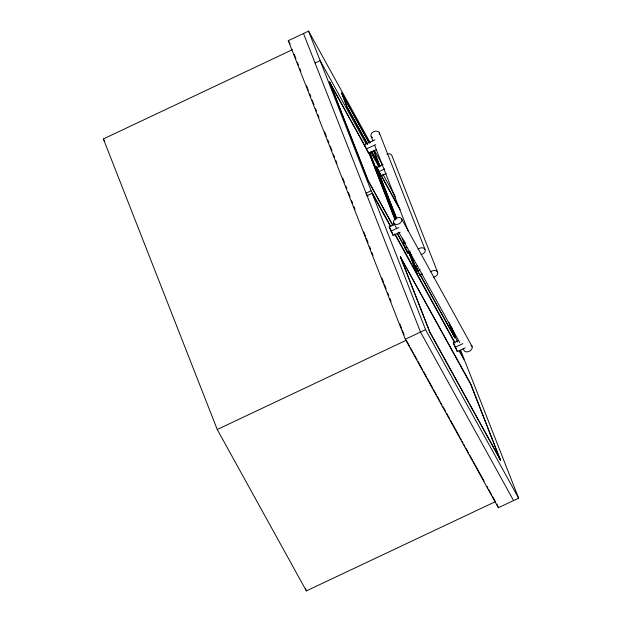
<?xml version="1.0" encoding="UTF-8"?>
<svg xmlns="http://www.w3.org/2000/svg" width="622" height="622" viewBox="0 0 622 622"><rect width="100%" height="100%" fill="white"/><g stroke="black" fill="none" stroke-linecap="round" stroke-linejoin="round"><path stroke-width="0.93" d="M459.122 350.8L465.194 361.81L518.631 498.16L498.362 507.731L405.311 339.254L288.297 40.671L308.574 31.1L370.292 142.85M492.593 496.543L495.407 501.643L306.374 590.9L217.241 429.499L103.369 138.939L292.394 49.682M315.074 63.024L320.143 60.629L366.101 143.853M392.746 225.389L368.356 181.22L329.489 82.057L369.53 154.186L395.32 219.994M367.493 144.187L347.317 107.66L341.602 93.082L369.445 143.122M347.317 107.66L341.766 93.005M374.879 139.802L364.453 144.724L365.829 148.223M375.727 144.584L366.171 149.101L368.512 153.346L376.333 149.653M394.457 218.268L369.53 154.186M379.824 166.268L373.666 150.765M396.603 218.75L376.108 166.463L379.086 171.485M383.043 164.503L376.963 167.38L381.022 176.003L386.239 173.538M378.681 171.75L384.761 168.881M368.356 181.22L329.652 81.98M308.574 31.1L371.147 190.783L366.078 193.178L367.96 196.568M367.081 195.728L372.15 193.333L390.383 226.354M400.218 232.193L393.221 235.505L389.154 226.882L394.41 224.402M390.873 231.252L398.749 227.535M409.984 251.28L407.379 252.509L403.313 243.886L405.054 243.07M405.031 248.264L406.765 247.439M400.343 256.878L470.877 384.225L500.438 460.132L430.066 332.708L400.343 256.878L470.722 384.303L500.438 460.132M397.442 233.888L408.234 253.426L407.69 251.545M418.256 271.573L414.975 265.625L409.836 252.027M422.493 273.929L419.889 275.165L415.83 266.543L417.564 265.718M417.541 270.912L420.145 269.684M405.311 339.254L425.58 329.683L372.15 193.333M217.241 429.499L406.267 340.242M430.066 332.708L400.506 256.8M419.197 273.276L454.853 337.832L449.006 322.429M465.209 347.877L457.333 351.593L453.275 342.971L458.523 340.491M454.985 347.348L462.869 343.632M374.498 150.47L382.452 164.869M341.602 93.082L368.815 142.352M373.503 150.843L374.444 152.545M347.48 107.59L367.656 144.117M371.878 151.76L379.855 166.198M371.715 151.838L379.692 166.276M370.51 151.83L379.062 167.302M382.802 174.074L395.421 196.933M380.026 173.18L400.203 209.707M329.489 82.057L365.619 147.468M368.434 152.561L369.367 154.264M376.108 166.463L377.989 169.86M381.737 176.656L398.632 207.243M401.742 219.068A4.494 3.118 -28.9 0 1 396.649 224.464A4.494 3.118 -28.9 0 1 394.675 219.41A4.494 3.118 -28.9 0 1 401.742 219.068L472.114 346.485M393.633 222.894L396.447 227.994M398.795 232.239L459.782 342.668M463.071 348.615L464.004 350.318A4.494 3.118 -28.9 0 0 470.216 350.722A4.494 3.118 -28.9 0 0 471.002 345.288M403.313 243.886L405.194 247.284M415.83 266.543L417.238 269.085M368.519 181.142L392.91 225.312M397.131 232.962L408.39 253.348M415.131 265.547L417.012 268.945M419.827 274.045L455.009 337.754M288.297 40.671L290.171 44.061M371.147 190.783L390.849 226.447M395.071 234.09L417.58 274.846L408.374 251.35M454.814 342.271L417.766 275.188L408.561 251.692M459.51 350.769L464.199 359.259L460.653 350.217M394.597 233.973L454.907 343.181M389.154 226.882L391.036 230.28M453.275 342.971L455.623 347.224M430.23 332.638L500.601 460.055M425.58 329.683L518.631 498.16M513.562 500.554L420.519 332.078L303.505 33.495M406.734 341.089L409.548 346.19M410.489 347.885L413.303 352.985M414.244 354.68L417.059 359.78M418 361.475L422.688 369.973M423.629 371.668L426.443 376.769M427.376 378.464L432.539 387.809M433.48 389.512L436.294 394.605M437.235 396.307L440.049 401.4M440.982 403.103L441.923 404.798M442.864 406.5L445.679 411.593M446.612 413.296L449.426 418.388M450.367 420.091L459.285 436.232M460.218 437.927L461.159 439.63M462.099 441.325L463.032 443.027M463.973 444.722L464.914 446.425M465.847 448.12L468.661 453.22M469.602 454.915L472.417 460.016M473.358 461.711L484.149 481.249M486.964 486.35L487.897 488.045M488.838 489.747L491.652 494.84M103.369 138.939L104.776 141.489M433.526 277.179A4.494 3.219 -21.4 0 0 437.499 271.946L391.782 155.282A4.494 3.219 -21.4 0 0 386.884 154.077M379.272 132.626L424.989 249.29A4.494 3.219 -21.4 0 1 421.016 254.522M451.448 326.721L457.465 342.084M449.55 324.311L454.853 337.832M455.965 348.095L457.333 351.593M371.163 136.459L372.936 140.976M374.708 145.501L408.374 231.415M374.607 152.468L379.988 166.191M419.205 273.416L419.889 275.165M376.271 166.385L396.766 218.672M409.323 251.202L414.975 265.625M369.592 152.266L395.81 219.154M404.308 240.846L405.373 243.552M369.763 152.833L395.615 218.812M402.387 238.024L404.51 243.427M403.281 240.8L404.347 243.505M407.527 251.622L408.234 253.426M406.687 250.759L407.379 252.509M391.844 231.998L393.221 235.505M496.939 504.108L498.362 507.731M294.167 54.192L295.932 58.701M297.347 62.317L298.412 65.022M299.827 68.63L300.885 71.336M306.545 85.774L308.31 90.283M309.725 93.899L310.79 96.604M312.197 100.212L313.97 104.721M315.385 108.337L316.442 111.043M317.858 114.65L318.923 117.356M324.575 131.794L326.348 136.304M327.763 139.919L328.82 142.625M330.235 146.232L332.008 150.742M333.415 154.357L334.48 157.063M335.896 160.67L336.953 163.376M342.613 177.814L344.378 182.324M345.793 185.939L346.858 188.645M348.273 192.252L350.038 196.762M351.453 200.377L352.518 203.083M353.934 206.691L354.991 209.396M363.831 231.959L365.596 236.469M366.304 238.273L368.076 242.782M369.491 246.398L370.549 249.103M371.964 252.711L373.029 255.417M381.869 277.98L383.634 282.489M384.342 284.293L386.106 288.802M387.522 292.418L388.587 295.123M390.002 298.731L391.059 301.437M399.899 324L401.672 328.509M402.38 330.313L404.144 334.83M305.316 588.194L306.374 590.9M430.587 271.861A4.494 3.219 -21.4 0 1 437.499 271.946M418.077 249.204A4.494 3.219 -21.4 0 1 424.989 249.29M372.492 137.618A4.494 3.219 -21.4 0 1 373.651 131.708A4.494 3.219 -21.4 0 1 379.513 134.298"/></g></svg>
